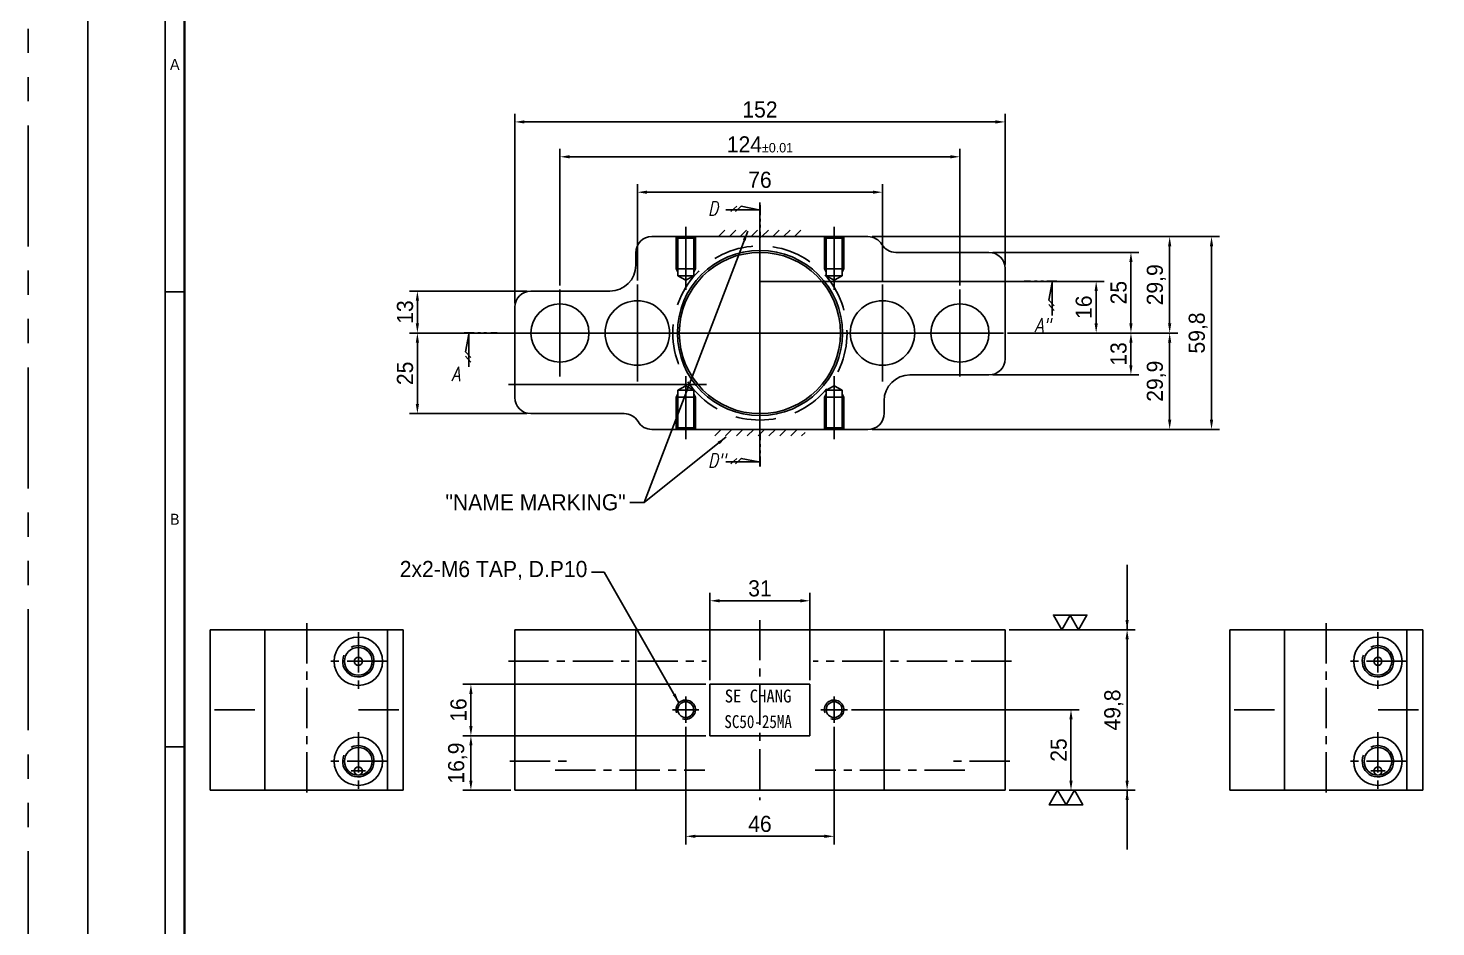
# Model space of a CAD drawing. Header units: inches. Extents: x 0 to 23821, y 0 to 11279.
# Drawn here: x 16750 to 17186.4, y 6205.6 to 6484.2 of the extents above; entities that cross this region are included whole.
import ezdxf

# ---------------------------------------------------------------- set-up
doc = ezdxf.new("R2010")
doc.units = ezdxf.units.IN
doc.header["$LTSCALE"] = 10
doc.header["$MEASUREMENT"] = 0
for name, pattern in [('CENTER', [2, 1.25, -0.25, 0.25, -0.25]), ('HIDDEN', [0.375, 0.25, -0.125]), ('PHANTOM', [2.5, 1.25, -0.25, 0.25, -0.25, 0.25, -0.25]), ('PHANTOM2', [31.75, 15.875, -3.175, 3.175, -3.175, 3.175, -3.175])]:
    doc.linetypes.add(name, pattern=pattern)
doc.layers.get('Defpoints').update_dxf_attribs({"color": 8})
for name, color, linetype in [('11', 1, 'CENTER'), ('CENTER LINE', 1, 'CENTER'), ('HIDDEN LINE', 4, 'HIDDEN'), ('PHANTOM LINE', 6, 'PHANTOM'), ('T', 3, 'Continuous'), ('THIN LINE', 3, 'Continuous')]:
    doc.layers.add(name, color=color, linetype=linetype)
doc.styles.add('ITALICT', font='italict')
doc.styles.add('SCI', font='')
doc.styles.add('기본글씨', font='')
doc.styles.get('SCI').set_extended_font_data('Gulim')
doc.styles.get('기본글씨').set_extended_font_data('GulimChe')
doc.dimstyles.new('SCH', dxfattribs={"dimtxt": 2.5, "dimasz": 2, "dimexe": 1.25, "dimexo": 0.625, "dimtad": 1, "dimdec": 8, "dimtxsty": 'SCI', "dimcen": 2.5, "dimclrd": 4, "dimclre": 4, "dimclrt": 7, "dimadec": 8, "dimazin": 2, "dimtfac": 1, "dimtdec": 8, "dimtmove": 0, "dimatfit": 3, "dimfxl": 1, "dimarcsym": 0})
pattern_1 = [(45, (67601.5727, 152147.975), (-1.683798023, 1.683798023), [])]

# ---------------------------------------------------------------- blocks, each defined once
blk = doc.blocks.new('SECHANG A3')
for p, q in [((-198, 219), (-195, 219)), ((-195, 148.5), (-198, 148.5))]:
    blk.add_line(p, q)
at = {"color": 1}
blk.add_lwpolyline([(-210, 297), (210, 297), (210, 0), (-210, 0)], close=True, dxfattribs=at)
at = {"color": 2}
blk.add_lwpolyline([(-198, 289.5), (202, 289.5), (202, 7.5), (-198, 7.5)], close=True, dxfattribs=at)
at = {"const_width": 0.4}
blk.add_lwpolyline([(-195, 286.5), (199, 286.5), (199, 10.5), (-195, 10.5)], close=True, dxfattribs=at)
at = {"color": 2, "char_height": 1.7, "width": 3, "attachment_point": 5, "style": 'SCI'}
for s, insert in [('A', (-196.5, 254.25)), ('B', (-196.5, 183.75))]:
    blk.add_mtext(s, dxfattribs=dict(at, insert=insert))
blk = doc.blocks.new('A$C6B8E26AF')
blk.add_circle((4.1, 4.1), 2.46)
at = {"layer": '11'}
for p, q in [((4.1, 0), (4.1, 8.2)), ((0, 4.1), (8.2, 4.1))]:
    blk.add_line(p, q, dxfattribs=at)
at = {"layer": 'T'}
blk.add_arc((4.1, 4.1), 3, 250, 200, dxfattribs=at)
blk = doc.blocks.new('A$C84eb0e34')
for p, q in [((-76, 49.8), (76, 49.8)), ((-76, 0), (-76, 49.8)), ((-38.5, 49.8), (-38.5, 0)), ((38.5, 49.8), (38.5, 0)), ((76, 0), (76, 49.8)), ((-76, 0), (76, 0))]:
    blk.add_line(p, q)
at = {"layer": 'CENTER LINE'}
for p, q in [((0, 52.8), (0, -3)), ((-78, 40), (-16.52, 40)), ((78, 40), (16.52, 40)), ((-77.5, 9), (-60, 9)), ((77.5, 9), (60, 9)), ((-63.5, 6.25), (-17.1, 6.25)), ((63.5, 6.25), (17.1, 6.25))]:
    blk.add_line(p, q, dxfattribs=at)
at = {"layer": 'THIN LINE', "color": 4}
for p, q in [((-15.5, 32.9), (15.5, 32.9)), ((-15.5, 16.9), (-15.5, 32.9)), ((15.5, 32.9), (15.5, 16.9)), ((15.5, 16.9), (-15.5, 16.9))]:
    blk.add_line(p, q, dxfattribs=at)
for p in [(-27.1, 20.9), (18.9, 20.9)]:
    blk.add_blockref('A$C6B8E26AF', p)
at = {"layer": 'THIN LINE', "color": 4, "style": '기본글씨'}
blk.add_text('SE CHANG', height=4, dxfattribs=at).set_placement((-10.92, 27.23))
at = {"layer": 'THIN LINE', "color": 4, "style": '기본글씨', "width": 0.9}
blk.add_text('SC50-25MA', height=4, dxfattribs=at).set_placement((-11.03, 19.3))
blk = doc.blocks.new('*D1678')
at = {"color": 4, "lineweight": -2, "transparency": 16777216}
for p, q in [((17005.21, 6272.93), (17075.79, 6272.93)), ((17073.29, 6250.93), (17073.29, 6269.93)), ((17054.11, 6247.93), (17075.79, 6247.93))]:
    blk.add_line(p, q, dxfattribs=at)
at = {"color": 4, "transparency": 16777216}
for points in [[(17072.79, 6269.93), (17073.79, 6269.93), (17073.29, 6272.93)], [(17072.79, 6250.93), (17073.79, 6250.93), (17073.29, 6247.93)]]:
    blk.add_solid(points, dxfattribs=at)
at = {"layer": 'Defpoints', "color": 0, "transparency": 16777216}
for p in [(17003.96, 6272.93), (17073.29, 6272.93), (17052.86, 6247.93)]:
    blk.add_point(p, dxfattribs=at)
at = {"color": 7, "transparency": 16777216, "insert": (17069.48, 6260.43), "char_height": 5, "attachment_point": 5, "rotation": 90, "style": 'SCI'}
blk.add_mtext('25', dxfattribs=at)
blk = doc.blocks.new('*D1679')
at = {"color": 4, "lineweight": -2, "transparency": 16777216}
for p, q in [((17054.11, 6297.73), (17093.19, 6297.73)), ((17090.69, 6250.93), (17090.69, 6294.73)), ((17054.11, 6247.93), (17093.19, 6247.93))]:
    blk.add_line(p, q, dxfattribs=at)
at = {"color": 4, "transparency": 16777216}
for points in [[(17090.19, 6294.73), (17091.19, 6294.73), (17090.69, 6297.73)], [(17090.19, 6250.93), (17091.19, 6250.93), (17090.69, 6247.93)]]:
    blk.add_solid(points, dxfattribs=at)
at = {"layer": 'Defpoints', "color": 0, "transparency": 16777216}
for p in [(17052.86, 6297.73), (17090.69, 6297.73), (17052.86, 6247.93)]:
    blk.add_point(p, dxfattribs=at)
at = {"color": 7, "transparency": 16777216, "insert": (17086.56, 6272.83), "char_height": 5, "attachment_point": 5, "rotation": 90, "style": 'SCI'}
blk.add_mtext('49,8', dxfattribs=at)
blk = doc.blocks.new('*D1680')
at = {"color": 4, "lineweight": -2, "transparency": 16777216}
for p, q in [((16953.86, 6267.58), (16953.86, 6231.18)), ((16999.86, 6267.58), (16999.86, 6231.18)), ((16956.86, 6233.68), (16996.86, 6233.68))]:
    blk.add_line(p, q, dxfattribs=at)
at = {"color": 4, "transparency": 16777216}
for points in [[(16956.86, 6234.18), (16956.86, 6233.18), (16953.86, 6233.68)], [(16996.86, 6234.18), (16996.86, 6233.18), (16999.86, 6233.68)]]:
    blk.add_solid(points, dxfattribs=at)
at = {"layer": 'Defpoints', "color": 0, "transparency": 16777216}
for p in [(16953.86, 6268.83), (16999.86, 6268.83), (16999.86, 6233.68)]:
    blk.add_point(p, dxfattribs=at)
at = {"color": 7, "transparency": 16777216, "insert": (16976.86, 6237.5), "char_height": 5, "attachment_point": 5, "style": 'SCI'}
blk.add_mtext('46', dxfattribs=at)
blk = doc.blocks.new('*D1681')
at = {"color": 4, "lineweight": -2, "transparency": 16777216}
for p, q in [((16960.11, 6264.83), (16884.76, 6264.83)), ((16887.26, 6250.93), (16887.26, 6261.83)), ((16899.61, 6247.93), (16884.76, 6247.93))]:
    blk.add_line(p, q, dxfattribs=at)
at = {"color": 4, "transparency": 16777216}
for points in [[(16886.76, 6261.83), (16887.76, 6261.83), (16887.26, 6264.83)], [(16886.76, 6250.93), (16887.76, 6250.93), (16887.26, 6247.93)]]:
    blk.add_solid(points, dxfattribs=at)
at = {"layer": 'Defpoints', "color": 0, "transparency": 16777216}
for p in [(16887.26, 6264.83), (16961.36, 6264.83), (16900.86, 6247.93)]:
    blk.add_point(p, dxfattribs=at)
at = {"color": 7, "transparency": 16777216, "insert": (16883.14, 6256.38), "char_height": 5, "attachment_point": 5, "rotation": 90, "style": 'SCI'}
blk.add_mtext('16,9', dxfattribs=at)
blk = doc.blocks.new('*D1682')
at = {"color": 4, "lineweight": -2, "transparency": 16777216}
for p, q in [((16960.11, 6280.83), (16884.76, 6280.83)), ((16887.26, 6267.83), (16887.26, 6277.83)), ((16960.11, 6264.83), (16884.76, 6264.83))]:
    blk.add_line(p, q, dxfattribs=at)
at = {"color": 4, "transparency": 16777216}
for points in [[(16886.76, 6277.83), (16887.76, 6277.83), (16887.26, 6280.83)], [(16886.76, 6267.83), (16887.76, 6267.83), (16887.26, 6264.83)]]:
    blk.add_solid(points, dxfattribs=at)
at = {"layer": 'Defpoints', "color": 0, "transparency": 16777216}
for p in [(16887.26, 6280.83), (16961.36, 6280.83), (16961.36, 6264.83)]:
    blk.add_point(p, dxfattribs=at)
at = {"color": 7, "transparency": 16777216, "insert": (16883.44, 6272.83), "char_height": 5, "attachment_point": 5, "rotation": 90, "style": 'SCI'}
blk.add_mtext('16', dxfattribs=at)
blk = doc.blocks.new('*D1683')
at = {"color": 4, "lineweight": -2, "transparency": 16777216}
for p, q in [((16961.36, 6282.08), (16961.36, 6309.19)), ((16964.36, 6306.69), (16989.36, 6306.69)), ((16992.36, 6282.08), (16992.36, 6309.19))]:
    blk.add_line(p, q, dxfattribs=at)
at = {"color": 4, "transparency": 16777216}
for points in [[(16964.36, 6307.19), (16964.36, 6306.19), (16961.36, 6306.69)], [(16989.36, 6307.19), (16989.36, 6306.19), (16992.36, 6306.69)]]:
    blk.add_solid(points, dxfattribs=at)
at = {"layer": 'Defpoints', "color": 0, "transparency": 16777216}
for p in [(16992.36, 6306.69), (16961.36, 6280.83), (16992.36, 6280.83)]:
    blk.add_point(p, dxfattribs=at)
at = {"color": 7, "transparency": 16777216, "insert": (16976.86, 6310.51), "char_height": 5, "attachment_point": 5, "style": 'SCI'}
blk.add_mtext('31', dxfattribs=at)
blk = doc.blocks.new('*U546')
at = {"color": 2}
for points in [[(0, 0), (1.5, 2.6), (-1.5, 2.6)], [(3, 0), (4.5, 2.6), (1.5, 2.6)]]:
    blk.add_lwpolyline(points, close=True, dxfattribs=at)
blk = doc.blocks.new('MDTapSHM6 Dp10')
at = {"layer": 'CENTER LINE', "ltscale": 2.9336}
blk.add_line((-3, 0), (16.56, 0), dxfattribs=at)
at = {"layer": 'HIDDEN LINE', "ltscale": 5.867199}
for p, q in [((0, 3), (10, 3)), ((0.54, 2.46), (0, 3)), ((0.54, 2.46), (12.14, 2.46)), ((0.54, 2.46), (0.54, -2.46)), ((10, 3), (10.94, 2.46)), ((10, 3), (10, -3)), ((12.14, 2.46), (12.14, -2.46)), ((12.14, 2.46), (13.56, 0)), ((13.56, 0), (12.14, -2.46)), ((0, -3), (0.54, -2.46)), ((0, -3), (10, -3)), ((12.14, -2.46), (0.54, -2.46)), ((10, -3), (10.94, -2.46))]:
    blk.add_line(p, q, dxfattribs=at)
blk = doc.blocks.new('A$C7b5a8a9b')
for p, q in [((-33.5, 29.9), (33.5, 29.9)), ((-38.5, 21), (-38.5, 24.9)), ((42.1, 25), (71, 25)), ((76, 20), (76, -8)), ((-71, 13), (-46.5, 13)), ((-76, 8), (-76, -20)), ((46.5, -13), (71, -13)), ((38.5, -21), (38.5, -24.9)), ((-71, -25), (-42.1, -25)), ((33.5, -29.9), (-33.5, -29.9))]:
    blk.add_line(p, q)
for centre, radius in [((0, 0), 25.6), ((0, 0), 25), ((-62, 0), 9), ((-38, 0), 10), ((38, 0), 10), ((62, 0), 9)]:
    blk.add_circle(centre, radius)
for centre, radius, start, end in [((-33.5, 24.9), 5, 90, 180), ((33.5, 24.9), 5, 30.6638, 90), ((42.1, 30), 5, 210.6638, 270), ((71, 20), 5, 0, 90), ((-46.5, 21), 8, 270, 0), ((-71, 8), 5, 90, 180), ((71, -8), 5, 270, 0), ((46.5, -21), 8, 90, 180), ((-71, -20), 5, 180, 270), ((-42.1, -30), 5, 30.6638, 90), ((33.5, -24.9), 5, 270, 0), ((-33.5, -24.9), 5, 210.6638, 270)]:
    blk.add_arc(centre, radius, start, end)
at = {"layer": 'CENTER LINE', "ltscale": 12.15}
for p, q in [((0, -40.5), (0, 40.5)), ((-40.5, 0), (40.5, 0))]:
    blk.add_line(p, q, dxfattribs=at)
at = {"layer": 'CENTER LINE', "ltscale": 4.05}
for p, q in [((-62, -13.5), (-62, 13.5)), ((62, -13.5), (62, 13.5)), ((-75.5, 0), (-48.5, 0)), ((48.5, 0), (75.5, 0))]:
    blk.add_line(p, q, dxfattribs=at)
at = {"layer": 'CENTER LINE', "ltscale": 4.5}
for p, q in [((-38, -15), (-38, 15)), ((38, -15), (38, 15)), ((-53, 0), (-23, 0)), ((23, 0), (53, 0))]:
    blk.add_line(p, q, dxfattribs=at)
at = {"layer": 'CENTER LINE', "ltscale": 5}
for p, q in [((78, 16), (16.52, 16)), ((-78, -16), (-16.52, -16))]:
    blk.add_line(p, q, dxfattribs=at)
at = {"layer": 'HIDDEN LINE', "ltscale": 5}
blk.add_circle((0, 0), 27, dxfattribs=at)
at = {"rotation": 270}
for p in [(-23, 29.9), (23, 29.9)]:
    blk.add_blockref('MDTapSHM6 Dp10', p, dxfattribs=at)
at = {"xscale": -1, "rotation": 270}
for p in [(-23, -29.9), (23, -29.9)]:
    blk.add_blockref('MDTapSHM6 Dp10', p, dxfattribs=at)
blk = doc.blocks.new('*D1696')
at = {"color": 4, "lineweight": -2, "transparency": 16777216}
for p, q in [((16938.86, 6405.95), (16938.86, 6435.85)), ((16941.86, 6433.35), (17011.86, 6433.35)), ((17014.86, 6405.95), (17014.86, 6435.85))]:
    blk.add_line(p, q, dxfattribs=at)
at = {"color": 4, "transparency": 16777216}
for points in [[(16941.86, 6433.85), (16941.86, 6432.85), (16938.86, 6433.35)], [(17011.86, 6433.85), (17011.86, 6432.85), (17014.86, 6433.35)]]:
    blk.add_solid(points, dxfattribs=at)
at = {"layer": 'Defpoints', "color": 0, "transparency": 16777216}
for p in [(17014.86, 6433.35), (16938.86, 6404.7), (17014.86, 6404.7)]:
    blk.add_point(p, dxfattribs=at)
at = {"color": 7, "transparency": 16777216, "insert": (16976.86, 6437.17), "char_height": 5, "attachment_point": 5, "style": 'SCI'}
blk.add_mtext('76', dxfattribs=at)
blk = doc.blocks.new('*D1697')
at = {"color": 4, "lineweight": -2, "transparency": 16777216}
for p, q in [((16914.86, 6404.45), (16914.86, 6446.83)), ((17038.86, 6404.45), (17038.86, 6446.83)), ((16917.86, 6444.33), (17035.86, 6444.33))]:
    blk.add_line(p, q, dxfattribs=at)
at = {"color": 4, "transparency": 16777216}
for points in [[(16917.86, 6444.83), (16917.86, 6443.83), (16914.86, 6444.33)], [(17035.86, 6444.83), (17035.86, 6443.83), (17038.86, 6444.33)]]:
    blk.add_solid(points, dxfattribs=at)
at = {"layer": 'Defpoints', "color": 0, "transparency": 16777216}
for p in [(17038.86, 6444.33), (16914.86, 6403.2), (17038.86, 6403.2)]:
    blk.add_point(p, dxfattribs=at)
at = {"color": 7, "transparency": 16777216, "insert": (16976.86, 6448.15), "char_height": 5, "attachment_point": 5, "style": 'SCI'}
blk.add_mtext('124{\\H0.59x;%%p0.01}', dxfattribs=at)
blk = doc.blocks.new('*D1698')
at = {"color": 4, "lineweight": -2, "transparency": 16777216}
for p, q in [((16900.86, 6398.95), (16900.86, 6457.64)), ((16903.86, 6455.14), (17049.86, 6455.14)), ((17052.86, 6410.95), (17052.86, 6457.64))]:
    blk.add_line(p, q, dxfattribs=at)
at = {"color": 4, "transparency": 16777216}
for points in [[(16903.86, 6455.64), (16903.86, 6454.64), (16900.86, 6455.14)], [(17049.86, 6455.64), (17049.86, 6454.64), (17052.86, 6455.14)]]:
    blk.add_solid(points, dxfattribs=at)
at = {"layer": 'Defpoints', "color": 0, "transparency": 16777216}
for p in [(17052.86, 6455.14), (17052.86, 6409.7), (16900.86, 6397.7)]:
    blk.add_point(p, dxfattribs=at)
at = {"color": 7, "transparency": 16777216, "insert": (16976.86, 6458.96), "char_height": 5, "attachment_point": 5, "style": 'SCI'}
blk.add_mtext('152', dxfattribs=at)
blk = doc.blocks.new('*D1699')
at = {"color": 4, "lineweight": -2, "transparency": 16777216}
for p, q in [((16904.61, 6402.7), (16868.17, 6402.7)), ((16870.67, 6392.7), (16870.67, 6399.7)), ((16900.11, 6389.7), (16868.17, 6389.7))]:
    blk.add_line(p, q, dxfattribs=at)
at = {"color": 4, "transparency": 16777216}
for points in [[(16870.17, 6399.7), (16871.17, 6399.7), (16870.67, 6402.7)], [(16870.17, 6392.7), (16871.17, 6392.7), (16870.67, 6389.7)]]:
    blk.add_solid(points, dxfattribs=at)
at = {"layer": 'Defpoints', "color": 0, "transparency": 16777216}
for p in [(16870.67, 6402.7), (16905.86, 6402.7), (16901.36, 6389.7)]:
    blk.add_point(p, dxfattribs=at)
at = {"color": 7, "transparency": 16777216, "insert": (16866.85, 6396.2), "char_height": 5, "attachment_point": 5, "rotation": 90, "style": 'SCI'}
blk.add_mtext('13', dxfattribs=at)
blk = doc.blocks.new('*D1700')
at = {"color": 4, "lineweight": -2, "transparency": 16777216}
for p, q in [((16900.11, 6389.7), (16868.17, 6389.7)), ((16870.67, 6386.7), (16870.67, 6367.7)), ((16904.61, 6364.7), (16868.17, 6364.7))]:
    blk.add_line(p, q, dxfattribs=at)
at = {"color": 4, "transparency": 16777216}
for points in [[(16870.17, 6386.7), (16871.17, 6386.7), (16870.67, 6389.7)], [(16870.17, 6367.7), (16871.17, 6367.7), (16870.67, 6364.7)]]:
    blk.add_solid(points, dxfattribs=at)
at = {"layer": 'Defpoints', "color": 0, "transparency": 16777216}
for p in [(16901.36, 6389.7), (16870.67, 6364.7), (16905.86, 6364.7)]:
    blk.add_point(p, dxfattribs=at)
at = {"color": 7, "transparency": 16777216, "insert": (16866.85, 6377.2), "char_height": 5, "attachment_point": 5, "rotation": 90, "style": 'SCI'}
blk.add_mtext('25', dxfattribs=at)
blk = doc.blocks.new('*D1701')
at = {"color": 4, "lineweight": -2, "transparency": 16777216}
for p, q in [((17056.11, 6405.7), (17083.59, 6405.7)), ((17081.09, 6392.7), (17081.09, 6402.7)), ((17053.61, 6389.7), (17083.59, 6389.7))]:
    blk.add_line(p, q, dxfattribs=at)
at = {"color": 4, "transparency": 16777216}
for points in [[(17080.59, 6402.7), (17081.59, 6402.7), (17081.09, 6405.7)], [(17080.59, 6392.7), (17081.59, 6392.7), (17081.09, 6389.7)]]:
    blk.add_solid(points, dxfattribs=at)
at = {"layer": 'Defpoints', "color": 0, "transparency": 16777216}
for p in [(17054.86, 6405.7), (17081.09, 6405.7), (17052.36, 6389.7)]:
    blk.add_point(p, dxfattribs=at)
at = {"color": 7, "transparency": 16777216, "insert": (17077.27, 6397.7), "char_height": 5, "attachment_point": 5, "rotation": 90, "style": 'SCI'}
blk.add_mtext('16', dxfattribs=at)
blk = doc.blocks.new('*D1702')
at = {"color": 4, "lineweight": -2, "transparency": 16777216}
for p, q in [((17049.11, 6414.7), (17094.37, 6414.7)), ((17091.87, 6392.7), (17091.87, 6411.7)), ((17053.61, 6389.7), (17094.37, 6389.7))]:
    blk.add_line(p, q, dxfattribs=at)
at = {"color": 4, "transparency": 16777216}
for points in [[(17091.37, 6411.7), (17092.37, 6411.7), (17091.87, 6414.7)], [(17091.37, 6392.7), (17092.37, 6392.7), (17091.87, 6389.7)]]:
    blk.add_solid(points, dxfattribs=at)
at = {"layer": 'Defpoints', "color": 0, "transparency": 16777216}
for p in [(17047.86, 6414.7), (17091.87, 6414.7), (17052.36, 6389.7)]:
    blk.add_point(p, dxfattribs=at)
at = {"color": 7, "transparency": 16777216, "insert": (17088.06, 6402.2), "char_height": 5, "attachment_point": 5, "rotation": 90, "style": 'SCI'}
blk.add_mtext('25', dxfattribs=at)
blk = doc.blocks.new('*D1703')
at = {"color": 4, "lineweight": -2, "transparency": 16777216}
for p, q in [((17053.61, 6389.7), (17094.37, 6389.7)), ((17091.87, 6386.7), (17091.87, 6379.7)), ((17049.11, 6376.7), (17094.37, 6376.7))]:
    blk.add_line(p, q, dxfattribs=at)
at = {"color": 4, "transparency": 16777216}
for points in [[(17091.37, 6386.7), (17092.37, 6386.7), (17091.87, 6389.7)], [(17091.37, 6379.7), (17092.37, 6379.7), (17091.87, 6376.7)]]:
    blk.add_solid(points, dxfattribs=at)
at = {"layer": 'Defpoints', "color": 0, "transparency": 16777216}
for p in [(17052.36, 6389.7), (17047.86, 6376.7), (17091.87, 6376.7)]:
    blk.add_point(p, dxfattribs=at)
at = {"color": 7, "transparency": 16777216, "insert": (17088.05, 6383.2), "char_height": 5, "attachment_point": 5, "rotation": 90, "style": 'SCI'}
blk.add_mtext('13', dxfattribs=at)
blk = doc.blocks.new('*D1704')
at = {"color": 4, "lineweight": -2, "transparency": 16777216}
for p, q in [((17011.61, 6419.6), (17106.38, 6419.6)), ((17103.88, 6392.7), (17103.88, 6416.6)), ((17053.61, 6389.7), (17106.38, 6389.7))]:
    blk.add_line(p, q, dxfattribs=at)
at = {"color": 4, "transparency": 16777216}
for points in [[(17103.38, 6416.6), (17104.38, 6416.6), (17103.88, 6419.6)], [(17103.38, 6392.7), (17104.38, 6392.7), (17103.88, 6389.7)]]:
    blk.add_solid(points, dxfattribs=at)
at = {"layer": 'Defpoints', "color": 0, "transparency": 16777216}
for p in [(17010.36, 6419.6), (17103.88, 6419.6), (17052.36, 6389.7)]:
    blk.add_point(p, dxfattribs=at)
at = {"color": 7, "transparency": 16777216, "insert": (17099.75, 6404.65), "char_height": 5, "attachment_point": 5, "rotation": 90, "style": 'SCI'}
blk.add_mtext('29,9', dxfattribs=at)
blk = doc.blocks.new('*D1705')
at = {"color": 4, "lineweight": -2, "transparency": 16777216}
for p, q in [((17053.61, 6389.7), (17106.38, 6389.7)), ((17103.88, 6386.7), (17103.88, 6362.8)), ((17011.61, 6359.8), (17106.38, 6359.8))]:
    blk.add_line(p, q, dxfattribs=at)
at = {"color": 4, "transparency": 16777216}
for points in [[(17103.38, 6386.7), (17104.38, 6386.7), (17103.88, 6389.7)], [(17103.38, 6362.8), (17104.38, 6362.8), (17103.88, 6359.8)]]:
    blk.add_solid(points, dxfattribs=at)
at = {"layer": 'Defpoints', "color": 0, "transparency": 16777216}
for p in [(17052.36, 6389.7), (17010.36, 6359.8), (17103.88, 6359.8)]:
    blk.add_point(p, dxfattribs=at)
at = {"color": 7, "transparency": 16777216, "insert": (17099.75, 6374.75), "char_height": 5, "attachment_point": 5, "rotation": 90, "style": 'SCI'}
blk.add_mtext('29,9', dxfattribs=at)
blk = doc.blocks.new('*D1706')
at = {"color": 4, "lineweight": -2, "transparency": 16777216}
for p, q in [((17011.61, 6419.6), (17119.36, 6419.6)), ((17116.86, 6416.6), (17116.86, 6362.8)), ((17011.61, 6359.8), (17119.36, 6359.8))]:
    blk.add_line(p, q, dxfattribs=at)
at = {"color": 4, "transparency": 16777216}
for points in [[(17116.36, 6416.6), (17117.36, 6416.6), (17116.86, 6419.6)], [(17116.36, 6362.8), (17117.36, 6362.8), (17116.86, 6359.8)]]:
    blk.add_solid(points, dxfattribs=at)
at = {"layer": 'Defpoints', "color": 0, "transparency": 16777216}
for p in [(17010.36, 6419.6), (17010.36, 6359.8), (17116.86, 6359.8)]:
    blk.add_point(p, dxfattribs=at)
at = {"color": 7, "transparency": 16777216, "insert": (17112.74, 6389.7), "char_height": 5, "attachment_point": 5, "rotation": 90, "style": 'SCI'}
blk.add_mtext('59,8', dxfattribs=at)
blk = doc.blocks.new('A$C06B057C4')
blk.add_line((4.71, 0.75), (5.95, -0.39))
at = {"const_width": 0.45}
for points in [[(-0.24, 1.02), (-0.24, -1.19)], [(-0.24, -1.85), (-0.24, -2.49)], [(-0.24, -3.18), (-0.24, -3.81)], [(-0.24, -4.63), (-0.24, -6.03)]]:
    blk.add_lwpolyline(points, dxfattribs=at)
blk.add_lwpolyline([(6.99, 0), (0, 0), (3.74, 0.75), (4.97, -0.39)])
blk = doc.blocks.new('A$C01FC5E2C')
blk.add_line((4.71, 0.75), (5.95, -0.39))
at = {"const_width": 0.45}
for points in [[(-0.24, 4.63), (-0.24, 6.03)], [(-0.24, 3.18), (-0.24, 3.81)], [(-0.24, 1.85), (-0.24, 2.49)], [(-0.24, -1.02), (-0.24, 1.19)]]:
    blk.add_lwpolyline(points, dxfattribs=at)
blk.add_lwpolyline([(6.99, 0), (0, 0), (3.74, 0.75), (4.97, -0.39)])
blk = doc.blocks.new('*U1495')
at = {"layer": 'THIN LINE', "color": 3, "linetype": 'PHANTOM2'}
blk.add_line((0, 33.19), (0, -8.45), dxfattribs=at)
at = {"layer": 'THIN LINE', "extrusion": (0, 0, -1), "zscale": -1}
for name, p in [('A$C06B057C4', (0.24, 39.21)), ('A$C01FC5E2C', (0.24, -14.48))]:
    blk.add_blockref(name, p, dxfattribs=at)
at = {"layer": 'THIN LINE', "ltscale": 5, "style": 'ITALICT', "text_generation_flag": 6, "width": 0.8}
for s, p in [('D', (-11.1, 38.01)), ('D"', (-11.1, -15.68))]:
    blk.add_text(s, height=3, rotation=180, dxfattribs=at).set_placement(p)
blk = doc.blocks.new('A$C5F886661')
blk.add_line((-0.75, 4.71), (0.39, 5.95))
blk.add_lwpolyline([(0, 6.99), (0, 0), (-0.75, 3.74), (0.39, 4.97)])
at = {"const_width": 0.45}
for points in [[(-1.02, -0.24), (1.19, -0.24)], [(1.85, -0.24), (2.49, -0.24)], [(3.18, -0.24), (3.81, -0.24)], [(4.63, -0.24), (6.03, -0.24)]]:
    blk.add_lwpolyline(points, dxfattribs=at)
blk = doc.blocks.new('A$C0AFB23E9')
blk.add_line((-0.75, 4.71), (0.39, 5.95))
blk.add_lwpolyline([(0, 6.99), (0, 0), (-0.75, 3.74), (0.39, 4.97)])
at = {"const_width": 0.45}
for points in [[(-4.63, -0.24), (-6.03, -0.24)], [(-3.18, -0.24), (-3.81, -0.24)], [(-1.85, -0.24), (-2.49, -0.24)], [(1.02, -0.24), (-1.19, -0.24)]]:
    blk.add_lwpolyline(points, dxfattribs=at)
blk = doc.blocks.new('A$C2936cd95')
for p, q in [((59.8, 24.9), (0, 24.9)), ((0, 24.9), (0, -24.9)), ((16.9, 24.9), (16.9, -24.9)), ((54.9, 24.9), (54.9, -24.9)), ((59.8, 24.9), (59.8, -24.9)), ((59.8, -24.9), (0, -24.9))]:
    blk.add_line(p, q)
for centre, radius in [((45.9, 15.1), 7.5), ((45.9, 15.1), 4.28), ((45.9, 15.1), 1.25), ((45.9, -15.9), 7.5), ((45.9, -15.9), 4.28), ((45.9, -18.9), 1.25)]:
    blk.add_circle(centre, radius)
at = {"layer": 'CENTER LINE'}
for p, q in [((29.9, 26.9), (29.9, -26.9)), ((45.9, 24.1), (45.9, 6.1)), ((54.9, 15.1), (36.9, 15.1)), ((13.83, 0.1), (-1.15, 0.1)), ((45.97, 0.1), (60.95, 0.1)), ((45.9, -6.9), (45.9, -24.9)), ((54.9, -15.9), (36.9, -15.9)), ((48.15, -18.9), (43.65, -18.9))]:
    blk.add_line(p, q, dxfattribs=at)
at = {"layer": 'THIN LINE'}
for centre in [(45.9, 15.1), (45.9, -15.9)]:
    blk.add_arc(centre, 4.86, 156.6222, 116.9116, dxfattribs=at)

msp = doc.modelspace()

# ---------------------------------------------------------------- hatches: boundary and pattern name
at = {"layer": 'THIN LINE'}
h = msp.add_hatch(dxfattribs=at)
h.set_pattern_fill('ANSI31', color=6, scale=0.75, style=0)
h.set_pattern_definition(pattern_1)
h.paths.add_polyline_path([(16990.86066036, 6419.60082362), (16962.86066036, 6419.60082362), (16962.86066036, 6421.60082362), (16990.86066036, 6421.60082362)])
h = msp.add_hatch(dxfattribs=at)
h.set_pattern_fill('ANSI31', color=6, scale=0.75, style=0)
h.set_pattern_definition(pattern_1)
h.paths.add_polyline_path([(16990.86066036, 6359.80082362), (16962.86066036, 6359.80082362), (16962.86066036, 6357.80082362), (16990.86066036, 6357.80082362)])

# ---------------------------------------------------------------- linework, layer by layer
at = {"layer": 'PHANTOM LINE', "ltscale": 3}
msp.add_lwpolyline([(16750, 6566.32398176), (19611.07693943, 6566.32398176), (19611.07693943, 5891.545957), (16750, 5891.545957)], close=True, dxfattribs=at)
at = {"layer": 'THIN LINE', "linetype": 'PHANTOM2'}
msp.add_lwpolyline([(16895.40630026, 6389.70082362), (16976.86066036, 6389.70082362), (16976.86066036, 6405.70082362), (17058.7252951, 6405.70082362)], dxfattribs=at)
at = {"layer": 'THIN LINE', "color": 6, "const_width": 0.5}
for points in [[(16976.86066036, 6402.70082362), (16976.86066036, 6405.70082362), (16979.86066036, 6405.70082362)], [(16973.86066036, 6389.70082362), (16976.86066036, 6389.70082362), (16976.86066036, 6392.70082362)]]:
    msp.add_lwpolyline(points, dxfattribs=at)

# ---------------------------------------------------------------- block references
for name, p, xscale, yscale, zscale in [('SECHANG A3', (17188.45780541, 5964.45976083), 2, 2, 2), ('*U1495', (16976.86066036, 6370.79744331), 1.456007765374753, 1.456007765374753, 1.456007765374753), ('*U546', (17070.44723781, 6297.73237256), 1.733333333333512, 1.733333333333512, 1.733333333333512)]:
    msp.add_blockref(name, p, dxfattribs=dict(xscale=xscale, yscale=yscale, zscale=zscale))
for name, p in [('A$C7b5a8a9b', (16976.86066036, 6389.70082362)), ('A$C2936cd95', (16806.4595355, 6272.83237256)), ('A$C84eb0e34', (16976.86066036, 6247.93237256)), ('A$C2936cd95', (17122.54304302, 6272.83237256))]:
    msp.add_blockref(name, p)
at = {"xscale": -1.733333333333512, "yscale": 1.733333333333512, "zscale": 1.733333333333512, "rotation": 180}
msp.add_blockref('*U546', (17069.14723781, 6247.93237256), dxfattribs=at)
at = {"layer": 'THIN LINE', "xscale": -1.456007765374753, "yscale": 1.456007765374753, "zscale": 1.456007765374753, "rotation": 180}
for name, p in [('A$C0AFB23E9', (17067.49856835, 6405.34856055)), ('A$C5F886661', (16886.63302701, 6389.34856055))]:
    msp.add_blockref(name, p, dxfattribs=at)

# ---------------------------------------------------------------- texts
at = {"color": 7, "char_height": 5, "attachment_point": 9, "style": 'SCI'}
for s, insert in [('"NAME MARKING"', (16935.24914151, 6334.65979136)), ('2x2-M6 TAP, D.P10', (16923.35957086, 6313.11062411))]:
    msp.add_mtext(s, dxfattribs=dict(at, insert=insert))
at = {"layer": 'THIN LINE', "ltscale": 5, "style": 'ITALICT', "width": 0.8}
for s, height, p in [('A"', 4.368023296, (17061.96614639, 6389.98486748)), ('A', 4.3680233, (16881.14649506, 6374.81687192))]:
    msp.add_text(s, height=height, dxfattribs=at).set_placement(p)

# ---------------------------------------------------------------- dimensions: what is measured, and where the dimension line sits
for base, p1, p2, picture, middle in [((17052.8606603645, 6455.1377936026), (16900.8606603645, 6397.7008236204), (17052.8606603645, 6409.7008236204), '*D1698', (16976.8606603645, 6458.9577003935)), ((17014.8606603645, 6433.3517810326), (16938.8606603645, 6404.7008236204), (17014.8606603645, 6404.7008236204), '*D1696', (16976.8606603645, 6437.1683589287)), ((16992.3606603645, 6306.6901971992), (16961.3606603645, 6280.8323725565), (16992.3606603645, 6280.8323725565), '*D1683', (16976.8606603645, 6310.5101039902)), ((16999.8606603645, 6233.6844133283), (16953.8606603645, 6268.8348725565), (16999.8606603645, 6268.8348725565), '*D1680', (16976.8606603645, 6237.5009912244))]:
    dim = msp.add_linear_dim(base=base, p1=p1, p2=p2, dimstyle='SCH', override={"dimscale": 2, "dimasz": 1.5})
    dim.commit()
    dim.dimension.update_dxf_attribs({"geometry": picture, "text_midpoint": middle})
dim = msp.add_linear_dim(base=(17038.8606603645, 6444.3298557883), p1=(16914.8606603645, 6403.2008236204), p2=(17038.8606603645, 6403.2008236204), text='<>{\\H0.59x;%%p0.01}', dimstyle='SCH', override={"dimscale": 2, "dimasz": 1.5})
dim.commit()
dim.dimension.update_dxf_attribs({"geometry": '*D1697', "text_midpoint": (16976.8606603645, 6448.1497625792)})
for base, p1, p2, override, picture, middle in [((17103.8770757236, 6419.6008236202), (17052.3606603645, 6389.7008236204), (17010.3606603647, 6419.6008236202), {"dimscale": 2, "dimasz": 1.5}, '*D1704', (17099.7542395052, 6404.6508236203)), ((17116.8633823699, 6359.8008236204), (17010.3606603647, 6419.6008236202), (17010.3606603645, 6359.8008236204), {"dimscale": 2, "dimasz": 1.5}, '*D1706', (17112.7405461515, 6389.7008236203)), ((17091.8699926069, 6414.7008236204), (17052.3606603645, 6389.7008236204), (17047.8606603645, 6414.7008236204), {"dimscale": 2, "dimasz": 1.5}, '*D1702', (17088.0567436056, 6402.2008236204)), ((16870.6681170273, 6402.7008236204), (16901.3606603645, 6389.7008236204), (16905.8606603645, 6402.7008236204), {"dimscale": 2, "dimasz": 1.5}, '*D1699', (16866.8482102363, 6396.2008236204)), ((17081.0858300143, 6405.7008236204), (17052.3606603645, 6389.7008236204), (17054.8606603645, 6405.7008236204), {"dimscale": 2, "dimasz": 1.5}, '*D1701', (17077.2659232234, 6397.7008236204)), ((16870.6681170273, 6364.7008236204), (16901.3606603645, 6389.7008236204), (16905.8606603645, 6364.7008236204), {"dimscale": 2, "dimasz": 1.5}, '*D1700', (16866.8548680259, 6377.2008236204)), ((17103.8770757236, 6359.8008236204), (17052.3606603645, 6389.7008236204), (17010.3606603645, 6359.8008236204), {"dimscale": 2, "dimasz": 1.5}, '*D1705', (17099.7542395052, 6374.7508236204)), ((17091.8699926069, 6376.7008236204), (17052.3606603645, 6389.7008236204), (17047.8606603645, 6376.7008236204), {"dimscale": 2, "dimasz": 1.5}, '*D1703', (17088.050085816, 6383.2008236204)), ((17090.6876711635, 6297.7323725565), (17052.8606603645, 6247.9323725565), (17052.8606603645, 6297.7323725565), {"dimscale": 2, "dimasz": 1.5}, '*D1679', (17086.5615060503, 6272.8323725565)), ((16887.2626838672, 6280.8323725565), (16961.3606603645, 6264.8323725565), (16961.3606603645, 6280.8323725565), {"dimscale": 2, "dimasz": 1.5, "dimtmove": 1}, '*D1682', (16883.4427770762, 6272.8323725565)), ((17073.291789666, 6272.9323725565), (17052.8606603645, 6247.9323725565), (17003.9581603645, 6272.9323725565), {"dimscale": 2, "dimasz": 1.5}, '*D1678', (17069.4785406647, 6260.4323725565)), ((16887.2626838672, 6264.8323725565), (16900.8606603645, 6247.9323725565), (16961.3606603645, 6264.8323725565), {"dimscale": 2, "dimasz": 1.5}, '*D1681', (16883.136518754, 6256.3823725565))]:
    dim = msp.add_linear_dim(base=base, p1=p1, p2=p2, angle=90, dimstyle='SCH', override=override)
    dim.commit()
    dim.dimension.update_dxf_attribs({"geometry": picture, "text_midpoint": middle})

# ---------------------------------------------------------------- leaders
at = {"annotation_type": 0, "has_hookline": 1, "hookline_direction": 1}
for points, text_width in [([(16973.07147593, 6421.27512489), (16940.97986753, 6337.15979136), (16936.49914151, 6337.15979136)], 55.65246338), ([(16951.76235849, 6275.07646427), (16928.60262243, 6315.61062411), (16924.60957086, 6315.61062411)], 63.02263648)]:
    msp.add_leader(points, dimstyle='SCH', override={"dimscale": 2, "dimasz": 1.5, "dimgap": 0.625, "dimtad": 0}, dxfattribs=dict(at, text_width=text_width))
for points in [[(16966.41179561, 6357.47205768), (16940.97986753, 6337.15979136)], [(17090.68767116, 6297.73237256), (17090.68767116, 6317.84870422)], [(17090.68767116, 6247.93237256), (17090.68767116, 6229.57638871)]]:
    msp.add_leader(points, dimstyle='SCH', override={"dimscale": 2, "dimasz": 1.5, "dimgap": 0.625, "dimtad": 0})

doc.saveas('drawing.dxf')
